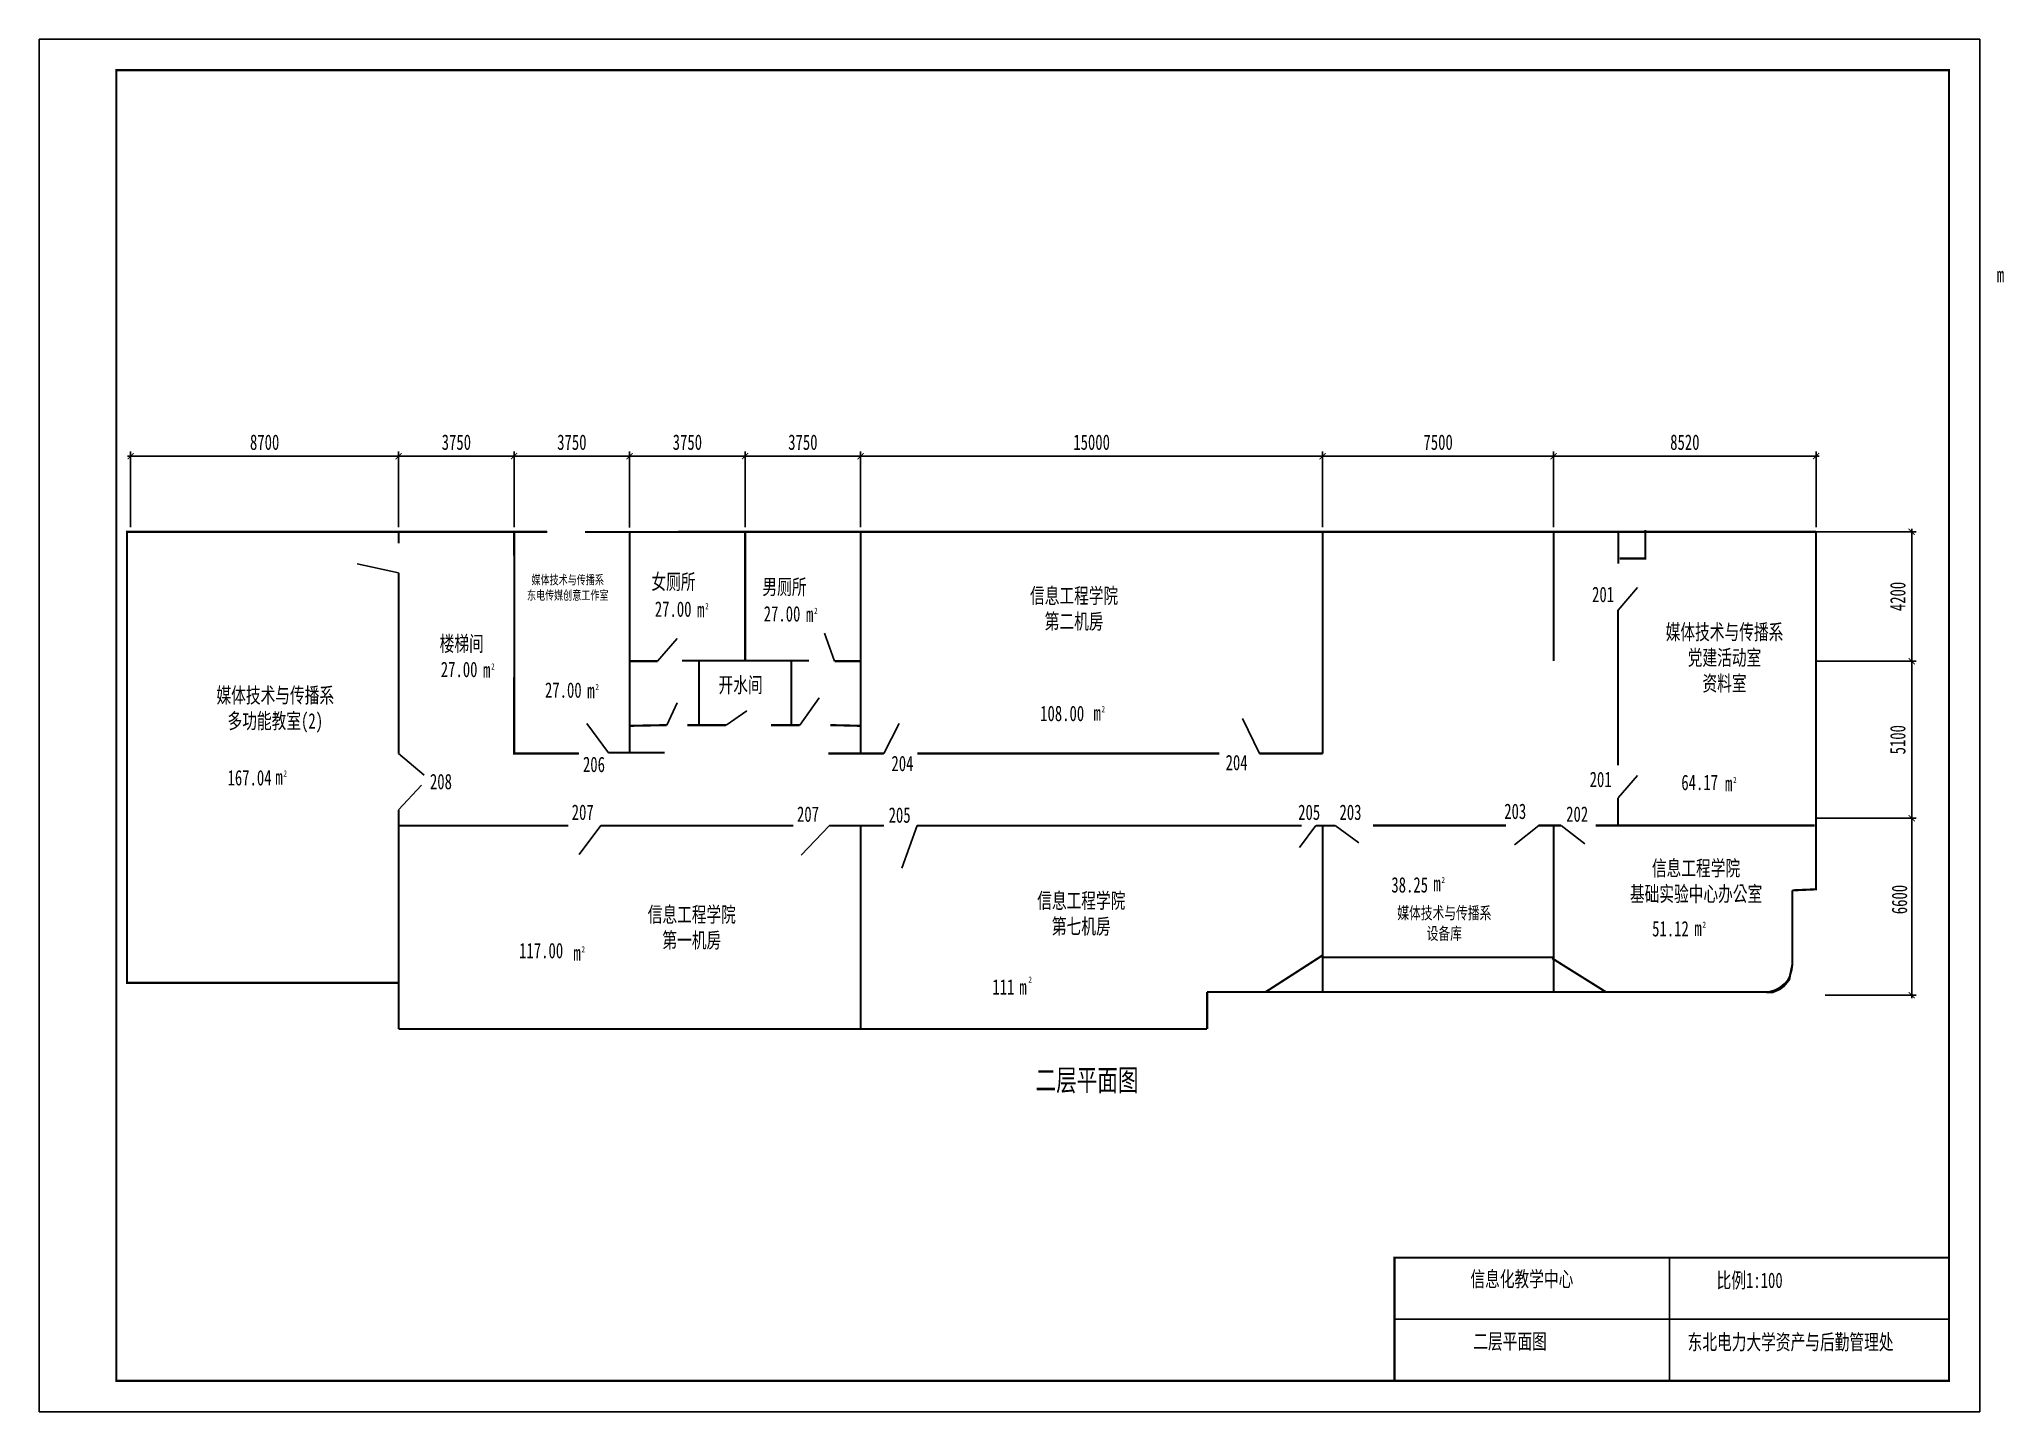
# Model space of a CAD drawing. Extents: x -2787 to 60992, y -12261 to 32289.
import ezdxf

# ---------------------------------------------------------------- set-up
doc = ezdxf.new("R2010")
doc.units = 0
doc.layers.get('0').update_dxf_attribs({"linetype": 'CONTINUOUS'})
doc.layers.get('DEFPOINTS').update_dxf_attribs({"linetype": 'CONTINUOUS'})
doc.styles.get("Standard").update_dxf_attribs({"font": '', "width": 0.7, "height": 500})
doc.styles.get('Standard').set_extended_font_data('FangSong_GB2312')
doc.dimstyles.get("Standard").update_dxf_attribs({"dimtxt": 0.18, "dimasz": 0.18, "dimexe": 0.18, "dimexo": 0.0625, "dimgap": 0.09, "dimtad": 0, "dimtih": 1, "dimtoh": 1, "dimdec": 4, "dimzin": 0, "dimdsep": 46, "dimtxsty": 'Standard', "dimcen": 0.09, "dimadec": 0, "dimazin": 0, "dimtfac": 1, "dimtdec": 4, "dimtofl": 0, "dimtmove": 0, "dimatfit": 3, "dimfxl": 1, "dimtolj": 1, "dimtzin": 0, "dimarcsym": 0})

# ---------------------------------------------------------------- blocks, each defined once
blk = doc.blocks.new('_ARCHTICK')
at = {"color": 0, "linetype": 'ByBlock', "const_width": 0.15}
blk.add_lwpolyline([(-0.5, -0.5), (0.5, 0.5)], dxfattribs=at)
blk = doc.blocks.new('*D1')
at = {"color": 0, "linetype": 'ByBlock'}
for p, q in [((79, 18757), (8979, 18757)), ((179, 16452), (179, 18907)), ((8879, 16452), (8879, 18907))]:
    blk.add_line(p, q, dxfattribs=at)
at = {"layer": 'DEFPOINTS', "color": 0, "linetype": 'ByBlock'}
for p in [(8879, 18757), (179, 16302), (8879, 16302)]:
    blk.add_point(p, dxfattribs=at)
at = {"color": 0, "linetype": 'ByBlock', "xscale": 200, "yscale": 200, "zscale": 200, "rotation": 180}
blk.add_blockref('_ARCHTICK', (179, 18757), dxfattribs=at)
at = {"color": 0, "linetype": 'ByBlock', "xscale": 200, "yscale": 200, "zscale": 200}
blk.add_blockref('_ARCHTICK', (8879, 18757), dxfattribs=at)
at = {"color": 0, "linetype": 'ByBlock', "insert": (4529, 19207), "char_height": 500, "attachment_point": 5}
blk.add_mtext('\\A1;8700', dxfattribs=at)
blk = doc.blocks.new('*D2')
at = {"color": 0, "linetype": 'ByBlock'}
for p, q in [((8779, 18757), (12729, 18757)), ((12629, 16452), (12629, 18907))]:
    blk.add_line(p, q, dxfattribs=at)
at = {"layer": 'DEFPOINTS', "color": 0, "linetype": 'ByBlock'}
for p in [(12629, 18757), (8879, 16302), (12629, 16302)]:
    blk.add_point(p, dxfattribs=at)
at = {"color": 0, "linetype": 'ByBlock', "xscale": 200, "yscale": 200, "zscale": 200, "rotation": 180}
blk.add_blockref('_ARCHTICK', (8879, 18757), dxfattribs=at)
at = {"color": 0, "linetype": 'ByBlock', "xscale": 200, "yscale": 200, "zscale": 200}
blk.add_blockref('_ARCHTICK', (12629, 18757), dxfattribs=at)
at = {"color": 0, "linetype": 'ByBlock', "insert": (10754, 19207), "char_height": 500, "attachment_point": 5}
blk.add_mtext('\\A1;3750', dxfattribs=at)
blk = doc.blocks.new('*D3')
at = {"color": 0, "linetype": 'ByBlock'}
for p, q in [((12529, 18757), (16479, 18757)), ((16379, 16446), (16379, 18907))]:
    blk.add_line(p, q, dxfattribs=at)
at = {"layer": 'DEFPOINTS', "color": 0, "linetype": 'ByBlock'}
for p in [(16379, 18757), (12629, 16302), (16379, 16296)]:
    blk.add_point(p, dxfattribs=at)
at = {"color": 0, "linetype": 'ByBlock', "xscale": 200, "yscale": 200, "zscale": 200, "rotation": 180}
blk.add_blockref('_ARCHTICK', (12629, 18757), dxfattribs=at)
at = {"color": 0, "linetype": 'ByBlock', "xscale": 200, "yscale": 200, "zscale": 200}
blk.add_blockref('_ARCHTICK', (16379, 18757), dxfattribs=at)
at = {"color": 0, "linetype": 'ByBlock', "insert": (14504, 19207), "char_height": 500, "attachment_point": 5}
blk.add_mtext('\\A1;3750', dxfattribs=at)
blk = doc.blocks.new('*D4')
at = {"color": 0, "linetype": 'ByBlock'}
for p, q in [((16279, 18757), (20229, 18757)), ((20129, 16449), (20129, 18907))]:
    blk.add_line(p, q, dxfattribs=at)
at = {"layer": 'DEFPOINTS', "color": 0, "linetype": 'ByBlock'}
for p in [(20129, 18757), (16379, 16296), (20129, 16299)]:
    blk.add_point(p, dxfattribs=at)
at = {"color": 0, "linetype": 'ByBlock', "xscale": 200, "yscale": 200, "zscale": 200, "rotation": 180}
blk.add_blockref('_ARCHTICK', (16379, 18757), dxfattribs=at)
at = {"color": 0, "linetype": 'ByBlock', "xscale": 200, "yscale": 200, "zscale": 200}
blk.add_blockref('_ARCHTICK', (20129, 18757), dxfattribs=at)
at = {"color": 0, "linetype": 'ByBlock', "insert": (18254, 19207), "char_height": 500, "attachment_point": 5}
blk.add_mtext('\\A1;3750', dxfattribs=at)
blk = doc.blocks.new('*D5')
at = {"color": 0, "linetype": 'ByBlock'}
for p, q in [((20029, 18757), (23979, 18757)), ((23879, 16452), (23879, 18907))]:
    blk.add_line(p, q, dxfattribs=at)
at = {"layer": 'DEFPOINTS', "color": 0, "linetype": 'ByBlock'}
for p in [(23879, 18757), (20129, 16299), (23879, 16302)]:
    blk.add_point(p, dxfattribs=at)
at = {"color": 0, "linetype": 'ByBlock', "xscale": 200, "yscale": 200, "zscale": 200, "rotation": 180}
blk.add_blockref('_ARCHTICK', (20129, 18757), dxfattribs=at)
at = {"color": 0, "linetype": 'ByBlock', "xscale": 200, "yscale": 200, "zscale": 200}
blk.add_blockref('_ARCHTICK', (23879, 18757), dxfattribs=at)
at = {"color": 0, "linetype": 'ByBlock', "insert": (22004, 19207), "char_height": 500, "attachment_point": 5}
blk.add_mtext('\\A1;3750', dxfattribs=at)
blk = doc.blocks.new('*D6')
at = {"color": 0, "linetype": 'ByBlock'}
for p, q in [((23779, 18757), (38979, 18757)), ((38879, 16452), (38879, 18907))]:
    blk.add_line(p, q, dxfattribs=at)
at = {"layer": 'DEFPOINTS', "color": 0, "linetype": 'ByBlock'}
for p in [(38879, 18757), (23879, 16302), (38879, 16302)]:
    blk.add_point(p, dxfattribs=at)
at = {"color": 0, "linetype": 'ByBlock', "xscale": 200, "yscale": 200, "zscale": 200, "rotation": 180}
blk.add_blockref('_ARCHTICK', (23879, 18757), dxfattribs=at)
at = {"color": 0, "linetype": 'ByBlock', "xscale": 200, "yscale": 200, "zscale": 200}
blk.add_blockref('_ARCHTICK', (38879, 18757), dxfattribs=at)
at = {"color": 0, "linetype": 'ByBlock', "insert": (31379, 19207), "char_height": 500, "attachment_point": 5}
blk.add_mtext('\\A1;15000', dxfattribs=at)
blk = doc.blocks.new('*D7')
at = {"color": 0, "linetype": 'ByBlock'}
for p, q in [((38779, 18757), (46479, 18757)), ((46379, 16452), (46379, 18907))]:
    blk.add_line(p, q, dxfattribs=at)
at = {"layer": 'DEFPOINTS', "color": 0, "linetype": 'ByBlock'}
for p in [(46379, 18757), (38879, 16302), (46379, 16302)]:
    blk.add_point(p, dxfattribs=at)
at = {"color": 0, "linetype": 'ByBlock', "xscale": 200, "yscale": 200, "zscale": 200, "rotation": 180}
blk.add_blockref('_ARCHTICK', (38879, 18757), dxfattribs=at)
at = {"color": 0, "linetype": 'ByBlock', "xscale": 200, "yscale": 200, "zscale": 200}
blk.add_blockref('_ARCHTICK', (46379, 18757), dxfattribs=at)
at = {"color": 0, "linetype": 'ByBlock', "insert": (42629, 19207), "char_height": 500, "attachment_point": 5}
blk.add_mtext('\\A1;7500', dxfattribs=at)
blk = doc.blocks.new('*D8')
at = {"color": 0, "linetype": 'ByBlock'}
for p, q in [((46279, 18757), (54999, 18757)), ((54899, 16452), (54899, 18907))]:
    blk.add_line(p, q, dxfattribs=at)
at = {"layer": 'DEFPOINTS', "color": 0, "linetype": 'ByBlock'}
for p in [(54899, 18757), (46379, 16302), (54899, 16302)]:
    blk.add_point(p, dxfattribs=at)
at = {"color": 0, "linetype": 'ByBlock', "xscale": 200, "yscale": 200, "zscale": 200, "rotation": 180}
blk.add_blockref('_ARCHTICK', (46379, 18757), dxfattribs=at)
at = {"color": 0, "linetype": 'ByBlock', "xscale": 200, "yscale": 200, "zscale": 200}
blk.add_blockref('_ARCHTICK', (54899, 18757), dxfattribs=at)
at = {"color": 0, "linetype": 'ByBlock', "insert": (50639, 19207), "char_height": 500, "attachment_point": 5}
blk.add_mtext('\\A1;8520', dxfattribs=at)
blk = doc.blocks.new('*D9')
at = {"color": 0, "linetype": 'ByBlock'}
for p, q in [((55049, 16302), (58154, 16302)), ((58004, 16402), (58004, 12002)), ((55049, 12102), (58154, 12102))]:
    blk.add_line(p, q, dxfattribs=at)
at = {"layer": 'DEFPOINTS', "color": 0, "linetype": 'ByBlock'}
for p in [(54899, 16302), (54899, 12102), (58004, 12102)]:
    blk.add_point(p, dxfattribs=at)
at = {"color": 0, "linetype": 'ByBlock', "xscale": 200, "yscale": 200, "zscale": 200}
for p, rotation in [((58004, 16302), 90), ((58004, 12102), 270)]:
    blk.add_blockref('_ARCHTICK', p, dxfattribs=dict(at, rotation=rotation))
at = {"color": 0, "linetype": 'ByBlock', "insert": (57554, 14202), "char_height": 500, "attachment_point": 5, "rotation": 90}
blk.add_mtext('\\A1;4200', dxfattribs=at)
blk = doc.blocks.new('*D10')
at = {"color": 0, "linetype": 'ByBlock'}
for p, q in [((58004, 12202), (58004, 6902)), ((55049, 7002), (58154, 7002))]:
    blk.add_line(p, q, dxfattribs=at)
at = {"layer": 'DEFPOINTS', "color": 0, "linetype": 'ByBlock'}
for p in [(54899, 12102), (54899, 7002), (58004, 7002)]:
    blk.add_point(p, dxfattribs=at)
at = {"color": 0, "linetype": 'ByBlock', "xscale": 200, "yscale": 200, "zscale": 200}
for p, rotation in [((58004, 12102), 90), ((58004, 7002), 270)]:
    blk.add_blockref('_ARCHTICK', p, dxfattribs=dict(at, rotation=rotation))
at = {"color": 0, "linetype": 'ByBlock', "insert": (57554, 9552), "char_height": 500, "attachment_point": 5, "rotation": 90}
blk.add_mtext('\\A1;5100', dxfattribs=at)

msp = doc.modelspace()

# ---------------------------------------------------------------- linework, layer by layer
for p, q in [((-2787.4, 32288.6), (60212.6, 32288.6)), ((-2787.4, -12261.4), (-2787.4, 32288.6)), ((60212.6, 32288.6), (60212.6, -12261.4)), ((-287.4, 31288.6), (59212.6, 31288.6)), ((-287.4, -11261.4), (-287.4, 31288.6)), ((59212.6, 31288.6), (59212.6, -11261.4)), ((59.4, 1662.5), (59.4, 16302.5)), ((59.4, 16302.5), (13700.5, 16302.5)), ((8879.4, 15930.5), (8879.4, 16302.5)), ((12629.4, 15930.5), (12629.4, 16302.5)), ((16379.4, 9102.5), (16379.4, 16302.5)), ((20129.4, 12102.5), (20129.4, 16302.5)), ((23879.4, 9102.5), (23879.4, 16302.5)), ((23879.4, 16302.5), (54899.4, 16302.5)), ((38879.4, 9102.5), (38879.4, 16302.5)), ((54899.4, 16302.5), (57922.5, 16302.5)), ((8879.4, 14968.7), (7528.6, 15266.4)), ((8879.4, 9102.5), (8879.4, 14968.7)), ((48471.5, 13758.2), (49102.8, 14489.6)), ((17286.5, 12102.5), (17923.3, 12838.1)), ((23030.8, 12102.5), (22701.5, 13005.5)), ((54899.4, 12102.5), (57922.5, 12102.5)), ((21901.8, 10026.7), (22533.8, 10912.2)), ((17585.4, 10026.7), (17923.3, 10744.7)), ((19511.2, 10026.7), (20186.6, 10493.5)), ((36824.6, 9102.5), (36281.5, 10242.3)), ((15692.7, 9131.2), (14989.3, 10074.8)), ((24628.3, 9102.5), (25132.5, 10074.8)), ((8879.4, 9102.5), (9708.2, 8400.1)), ((12629.4, 9102.5), (14729.8, 9102.5)), ((23879.4, 9102.5), (24628.3, 9102.5)), ((48471.5, 7660.7), (49102.8, 8392.1)), ((8879.4, 7273.2), (9624.3, 8073.5)), ((8879.4, 1662.5), (8879.4, 6762.5)), ((8879.4, 6762.5), (14385.2, 6762.5)), ((15442.1, 6762.5), (14739.1, 5826.5)), ((15442.1, 6762.5), (21693.1, 6762.5)), ((22870.8, 6762.5), (21947, 5804.3)), ((22870.8, 6762.5), (24628.3, 6762.5)), ((23879.4, 162.5), (23879.4, 6762.5)), ((25715.5, 6762.5), (25216.3, 5385.6)), ((25715.5, 6762.5), (30365.9, 6762.5)), ((31090.7, 6762.5), (31676.5, 6762.5)), ((32431.5, 6762.5), (35481.5, 6762.5)), ((38663.4, 6762.5), (38125.7, 6055.5)), ((39284, 6762.5), (40050.9, 6199.8)), ((45895.4, 6765.7), (45110.2, 6138.9)), ((46623.4, 6765.7), (47396, 6169.3)), ((54899.4, 7002.5), (57922.5, 7002.5)), ((54131.6, 2262.5), (54131.6, 4662.5)), ((54131.6, 4662.5), (54131.6, 2262.5)), ((59.4, 1662.5), (8879.4, 1662.5)), ((35129.4, 162.5), (35129.4, 1362.5)), ((37026.6, 1362.5), (53231.6, 1362.5)), ((59212.6, -7261.4), (41212.6, -7261.4)), ((41212.6, -7261.4), (41212.6, -11261.4)), ((50139.9, -7262.4), (50139.9, -11244.3)), ((41212.6, -9261.4), (59199.6, -9261.4)), ((59212.6, -11261.4), (-287.4, -11261.4)), ((60212.6, -12261.4), (-2787.4, -12261.4))]:
    msp.add_line(p, q)
at = {"color": 0, "linetype": 'ByBlock'}
for p, q in [((58003.7, 7102.5), (58003.7, 1160.3)), ((55191.1, 1260.3), (58153.7, 1260.3))]:
    msp.add_line(p, q, dxfattribs=at)
at = {"const_width": 70}
for points in [[(-287.4, -11261.4), (-287.4, 31288.6), (59212.6, 31288.6), (59212.6, -11261.4), (-287.4, -11261.4)], [(59.4, 16302.5), (59.4, 1662.5), (8879.4, 1662.5), (8879.4, 162.5)], [(12629.4, 16302.5), (59.4, 16302.5), (59.4, 1662.5)], [(8879.4, 15930.5), (8879.4, 16302.5)], [(12629.4, 16302.5), (12629.4, 16302.5), (13700.5, 16302.5)], [(12629.4, 16302.5), (12629.4, 15930.5)], [(12629.4, 15930.5), (12638, 14968.7)], [(14929.1, 16295.3), (23879.4, 16302.5)], [(16379.4, 16296.5), (16379.4, 9102.5)], [(20129.4, 16302.5), (20129.4, 12116.3)], [(23879.4, 16302.5), (23879.4, 9102.5)], [(54899.4, 16302.5), (23879.4, 16302.5)], [(38879.4, 9102.5), (38879.4, 16302.5)], [(46379.4, 16302.5), (46379.4, 12102.5)], [(48479.4, 16302.5), (48479.4, 15268.5)], [(49358.6, 16355), (49358.6, 15433.9), (48520.4, 15433.9)], [(54899.4, 16302.5), (54899.4, 4695.9), (54131.6, 4662.5)], [(8879.4, 14968.7), (8879.4, 9102.5)], [(12638, 14968.7), (12629.4, 9102.5), (14729.8, 9102.5)], [(48471.5, 13758.2), (48471.5, 8723.6)], [(16379.4, 12102.5), (17286.5, 12102.5)], [(18083.4, 12116.3), (22200.7, 12116.3)], [(18629.4, 12102.5), (18629.4, 10026.7)], [(21629.4, 12102.5), (21629.4, 10026.7)], [(23879.4, 12102.5), (23030.8, 12102.5)], [(17585.4, 10026.7), (16379.4, 10002.5)], [(18249.4, 10026.7), (19511.2, 10026.7)], [(21901.8, 10026.7), (20972.1, 10026.7)], [(22898, 10026.7), (23879.4, 10002.5)], [(15692.7, 9131.2), (17519, 9131.2)], [(23879.4, 9102.5), (22831.5, 9102.5)], [(23879.4, 9102.5), (24628.3, 9102.5)], [(25715.5, 9102.5), (35527.1, 9102.5)], [(36824.6, 9102.5), (38879.4, 9102.5)], [(48471.5, 7660.7), (48471.5, 6765.7)], [(8879.4, 6762.5), (8879.4, 7273.2)], [(8879.4, 1662.5), (8879.4, 6762.5), (14385.2, 6762.5)], [(15442.1, 6762.5), (21693.1, 6762.5)], [(22870.8, 6762.5), (24628.3, 6762.5)], [(23879.4, 162.5), (23879.4, 6762.5)], [(25715.5, 6762.5), (30365.9, 6762.5)], [(27781, 6762.5), (32431.5, 6762.5)], [(31090.7, 6762.5), (31676.5, 6762.5)], [(32431.5, 6762.5), (36176, 6762.5)], [(36176, 6762.5), (38197.9, 6762.5)], [(38663.4, 6762.5), (38879.4, 6762.5)], [(38771.4, 6762.5), (39284, 6762.5)], [(38879.4, 1362.5), (38879.4, 6762.5)], [(40519.3, 6765.7), (44831.4, 6765.7)], [(45895.4, 6765.7), (46623.4, 6765.7)], [(46379.4, 6762.5), (46379.4, 2488.9)], [(47743.5, 6765.7), (54855.6, 6765.7)], [(54131.6, 4662.5), (54899.4, 4695.9)], [(54131.6, 4662.5), (54131.6, 2262.5)], [(35129.4, 1362.5), (37026.6, 1362.5), (38879.4, 2555.1)], [(38861.9, 2488.9), (46379.4, 2488.9)], [(46379.4, 2488.9), (46379.4, 1363.5), (48075.5, 1363.5), (46331.5, 2455)], [(54131.6, 2262.5), (54025.3, 1760.4), (53854, 1555.1), (53717.1, 1452.5), (53477.4, 1349.9), (53231.6, 1362.5)], [(35129.4, 1362.5), (35129.4, 162.5)], [(38883.9, 1362.5), (37026.6, 1362.5)], [(38883.9, 1362.5), (53231.6, 1362.5)], [(8879.4, 162.5), (35129.4, 162.5)], [(41212.6, -11261.4), (41212.6, -7261.4), (59212.6, -7261.4)]]:
    msp.add_lwpolyline(points, dxfattribs=at)
msp.add_arc((53231.6, 2262.5), 900, 270, 0)
at = {"layer": 'DEFPOINTS', "color": 0, "linetype": 'ByBlock'}
for p in [(54899.4, 7002.5), (55041.1, 1260.3), (58003.7, 1260.3)]:
    msp.add_point(p, dxfattribs=at)

# ---------------------------------------------------------------- block references
at = {"color": 0, "linetype": 'ByBlock', "xscale": 200, "yscale": 200, "zscale": 200}
for p, rotation in [((58003.7, 7002.5), 90), ((58003.7, 1260.3), 270)]:
    msp.add_blockref('_ARCHTICK', p, dxfattribs=dict(at, rotation=rotation))

# ---------------------------------------------------------------- texts
for s, insert, char_height, width, attachment_point in [('m', (60766.3, 24896.1), 500, 4174.137, 1), ('{\\fGulim|b0|i0|c129|p34;媒\\fGulim|b0|i0|c134|p34;体技\\fPMingLiU|b0|i0|c136|p18;术\\fPMingLiU|b0|i0|c134|p18;与传\\fGulim|b0|i0|c134|p34;播系\\P\\fPMingLiU|b0|i0|c134|p18;东电传媒创意工作室}', (14369.4, 14895.4), 300, 3887.585, 2), ('女厕所', (17085, 14931.5), 500, 2514.83, 1), ('男厕所', (20689.6, 14764), 500, 2682.485, 1), ('27.00', (17197.2, 14042.4), 500, 2179.519, 1), ('{\\fGulim|b0|i0|c134|p34;信息工程\\fPMingLiU|b0|i0|c136|p18;学\\fGulim|b0|i0|c134|p34;院\\P第二机房}', (30810.7, 14477.1), 500, 4478.659, 2), ('201', (47626.9, 14518.6), 500, 914.328, 1), ('m', (18568.6, 14022.2), 500, 4174.137, 1), ('2', (18833.5, 13989.2), 200, 922.193, 1), ('27.00', (20732.6, 13890.1), 500, 2179.519, 1), ('m', (22104, 13869.9), 500, 4174.137, 1), ('2', (22368.9, 13836.9), 200, 922.193, 1), ('楼梯间', (10211.1, 12921.8), 500, 1760.381, 1), ('{\\fGulim|b0|i0|c129|p34;媒\\fGulim|b0|i0|c134|p34;体技\\fPMingLiU|b0|i0|c136|p18;术\\fPMingLiU|b0|i0|c134|p18;与传\\fGulim|b0|i0|c134|p34;播系\\P\\fPMingLiU|b0|i0|c134|p18;党建活动室\\P资料\\fGulim|b0|i0|c134|p34;室}', (51926.9, 13301.3), 500, 4191.382, 2), ('27.00', (10248.3, 12084.5), 500, 2179.519, 1), ('m', (11619.7, 12064.3), 500, 4174.137, 1), ('2', (11884.6, 12031.2), 200, 922.193, 1), ('开水间', (19264.5, 11582), 500, 2095.691, 1), ('{\\fGulim|b0|i0|c129|p34;媒\\fGulim|b0|i0|c134|p34;体技\\fPMingLiU|b0|i0|c136|p18;术\\fPMingLiU|b0|i0|c134|p18;与传\\fGulim|b0|i0|c134|p34;播系\\P\\fGulim|b0|i0|c129|p34;多\\fGulim|b0|i0|c134|p34;功能\\fPMingLiU|b0|i0|c136|p18;教\\fGulim|b0|i0|c134|p34;室}(2)', (4874.7, 11247.1), 500, 4027.703, 2), ('27.00', (13631.3, 11414.6), 500, 2179.519, 1), ('m', (15002.7, 11394.4), 500, 4174.137, 1), ('2', (15267.6, 11361.4), 200, 922.193, 1), ('108.00', (29708.7, 10656.6), 500, 7795.971, 1), ('m', (31439, 10667.7), 500, 4174.137, 1), ('2', (31701, 10644.2), 200, 922.193, 1), ('206', (14864.2, 9001.1), 500, 822.895, 1), ('204', (24879.2, 9031.6), 500, 731.462, 1), ('204', (35729.2, 9062), 500, 1005.76, 1), ('167.04', (3325.1, 8567.6), 500, 5113.487, 1), ('m', (4874.7, 8589.9), 500, 4174.137, 1), ('2', (5139.6, 8556.9), 200, 922.193, 1), ('208', (9896.4, 8443.9), 500, 1005.76, 1), ('201', (47548.4, 8513.9), 500, 914.328, 1), ('64.17', (50524.8, 8415.8), 500, 3101.623, 1), ('2', (52208.2, 8345.4), 200, 922.193, 1), ('m', (51943.2, 8378.4), 500, 4174.137, 1), ('207', (14498.5, 7448.2), 500, 822.895, 1), ('207', (21813.1, 7387.3), 500, 1097.193, 1), ('205', (24787.7, 7356.9), 500, 822.895, 1), ('205', (38085.1, 7448.2), 500, 670.507, 1), ('203', (39426.1, 7448.2), 500, 853.372, 1), ('203', (44774.9, 7478.7), 500, 1036.238, 1), ('202', (46786.5, 7387.3), 500, 1036.238, 1), ('{\\fPMingLiU|b0|i0|c134|p18;信息工程学院\\P基础实验中心办公室}', (51002.8, 5633.4), 500, 4802.191, 2), ('{\\fGulim|b0|i0|c134|p34;信息工程\\fPMingLiU|b0|i0|c136|p18;学\\fGulim|b0|i0|c134|p34;院\\P\\fGulim|b0|i0|c129|p34;第\\fGulim|b0|i0|c134|p34;七机房}', (31043.1, 4579.7), 500, 5177.192, 2), ('38.25', (41110.5, 5091.5), 500, 1823.976, 1), ('m', (42473.2, 5134.3), 500, 4174.137, 1), ('2', (42738.2, 5101.3), 200, 922.193, 1), ('{\\fGulim|b0|i0|c134|p34;信息工程\\fPMingLiU|b0|i0|c136|p18;学\\fGulim|b0|i0|c134|p34;院\\P第一机房}', (18398.1, 4129.6), 500, 4478.659, 2), ('{\\fGulim|b0|i0|c129|p34;媒\\fGulim|b0|i0|c134|p34;体技\\fPMingLiU|b0|i0|c136|p18;术\\fPMingLiU|b0|i0|c134|p18;与传\\fGulim|b0|i0|c134|p34;播系\\P\\fPMingLiU|b0|i0|c134|p18;设备库}', (42829.4, 4129.6), 400, 4191.382, 2), ('51.12', (49577.1, 3667.5), 500, 2451.371, 1), ('m', (50946.6, 3682), 500, 4174.137, 1), ('2', (51211.6, 3649), 200, 922.193, 1), ('117.00', (12793, 2957.3), 500, 3017.796, 1), ('m', (14551.5, 2880.7), 500, 4174.137, 1), ('2', (14816.4, 2847.7), 200, 922.193, 1), ('111', (28154.6, 1773.8), 500, 1551.577, 1), ('m', (29030.3, 1773.8), 500, 4174.137, 1), ('2', (29326.2, 1867.6), 200, 922.193, 1), ('二层平面图', (29558.9, -1145.8), 700, 16011.081, 1), ('      信息化教学中心', (42248, -7704.8), 500, 6885.334, 1), ('比例1:100', (51670, -7745), 500, 5918.971, 1), ('二层平面图', (43769.9, -9727.4), 500, 5878.706, 1), ('东北电力大学资产与后勤管理处', (50729.1, -9750.2), 500, 7293.21, 1)]:
    msp.add_mtext(s, dxfattribs=dict(insert=insert, char_height=char_height, width=width, attachment_point=attachment_point))
at = {"insert": (57354.3, 3888.1), "char_height": 500, "width": 1623.34, "attachment_point": 1, "rotation": 90}
msp.add_mtext('6600', dxfattribs=at)

# ---------------------------------------------------------------- dimensions: what is measured, and where the dimension line sits
for base, p1, p2, override, picture, middle in [((8879.4, 18756.7), (179.4, 16302.5), (8879.4, 16302.5), {"dimtxt": 400, "dimasz": 200, "dimexe": 150, "dimexo": 150, "dimgap": 200, "dimtad": 1, "dimtih": 0, "dimtoh": 0, "dimdec": 0, "dimzin": 8, "dimlunit": 5, "dimblk1": 'ARCHTICK', "dimblk2": 'ARCHTICK', "dimsah": 1, "dimcen": 2.5, "dimdle": 100, "dimtdec": 0, "dimtofl": 1}, '*D1', (4529.4, 19206.7)), ((12629.4, 18756.7), (8879.4, 16302.5), (12629.4, 16302.5), {"dimtxt": 400, "dimasz": 200, "dimexe": 150, "dimexo": 150, "dimgap": 200, "dimtad": 1, "dimtih": 0, "dimtoh": 0, "dimdec": 0, "dimzin": 8, "dimlunit": 5, "dimblk1": 'ARCHTICK', "dimblk2": 'ARCHTICK', "dimsah": 1, "dimcen": 2.5, "dimdle": 100, "dimse1": 1, "dimtdec": 0, "dimtofl": 1, "dimtmove": 1}, '*D2', (10754.4, 19206.7)), ((16379.4, 18756.7), (12629.4, 16302.5), (16379.4, 16296.5), {"dimtxt": 400, "dimasz": 200, "dimexe": 150, "dimexo": 150, "dimgap": 200, "dimtad": 1, "dimtih": 0, "dimtoh": 0, "dimdec": 0, "dimzin": 8, "dimlunit": 5, "dimblk1": 'ARCHTICK', "dimblk2": 'ARCHTICK', "dimsah": 1, "dimcen": 2.5, "dimdle": 100, "dimse1": 1, "dimtdec": 0, "dimtofl": 1, "dimtmove": 1}, '*D3', (14504.4, 19206.7)), ((20129.4, 18756.7), (16379.4, 16296.5), (20129.4, 16299.5), {"dimtxt": 400, "dimasz": 200, "dimexe": 150, "dimexo": 150, "dimgap": 200, "dimtad": 1, "dimtih": 0, "dimtoh": 0, "dimdec": 0, "dimzin": 8, "dimlunit": 5, "dimblk1": 'ARCHTICK', "dimblk2": 'ARCHTICK', "dimsah": 1, "dimcen": 2.5, "dimdle": 100, "dimse1": 1, "dimtdec": 0, "dimtofl": 1, "dimtmove": 1}, '*D4', (18254.4, 19206.7)), ((23879.4, 18756.7), (20129.4, 16299.5), (23879.4, 16302.5), {"dimtxt": 400, "dimasz": 200, "dimexe": 150, "dimexo": 150, "dimgap": 200, "dimtad": 1, "dimtih": 0, "dimtoh": 0, "dimdec": 0, "dimzin": 8, "dimlunit": 5, "dimblk1": 'ARCHTICK', "dimblk2": 'ARCHTICK', "dimsah": 1, "dimcen": 2.5, "dimdle": 100, "dimse1": 1, "dimtdec": 0, "dimtofl": 1, "dimtmove": 1}, '*D5', (22004.4, 19206.7)), ((38879.4, 18756.7), (23879.4, 16302.5), (38879.4, 16302.5), {"dimtxt": 400, "dimasz": 200, "dimexe": 150, "dimexo": 150, "dimgap": 200, "dimtad": 1, "dimtih": 0, "dimtoh": 0, "dimdec": 0, "dimzin": 8, "dimlunit": 5, "dimblk1": 'ARCHTICK', "dimblk2": 'ARCHTICK', "dimsah": 1, "dimcen": 2.5, "dimdle": 100, "dimse1": 1, "dimtdec": 0, "dimtofl": 1, "dimtmove": 1}, '*D6', (31379.4, 19206.7)), ((46379.4, 18756.7), (38879.4, 16302.5), (46379.4, 16302.5), {"dimtxt": 400, "dimasz": 200, "dimexe": 150, "dimexo": 150, "dimgap": 200, "dimtad": 1, "dimtih": 0, "dimtoh": 0, "dimdec": 0, "dimzin": 8, "dimlunit": 5, "dimblk1": 'ARCHTICK', "dimblk2": 'ARCHTICK', "dimsah": 1, "dimcen": 2.5, "dimdle": 100, "dimse1": 1, "dimtdec": 0, "dimtofl": 1, "dimtmove": 1}, '*D7', (42629.4, 19206.7)), ((54899.4, 18756.7), (46379.4, 16302.5), (54899.4, 16302.5), {"dimtxt": 400, "dimasz": 200, "dimexe": 150, "dimexo": 150, "dimgap": 200, "dimtad": 1, "dimtih": 0, "dimtoh": 0, "dimdec": 0, "dimzin": 8, "dimlunit": 5, "dimblk1": 'ARCHTICK', "dimblk2": 'ARCHTICK', "dimsah": 1, "dimcen": 2.5, "dimdle": 100, "dimse1": 1, "dimtdec": 0, "dimtofl": 1, "dimtmove": 1}, '*D8', (50639.4, 19206.7))]:
    dim = msp.add_linear_dim(base=base, p1=p1, p2=p2, dimstyle='Standard', override=override)
    dim.commit()
    dim.dimension.update_dxf_attribs({"geometry": picture, "text_midpoint": middle})
for base, p1, p2, override, picture, middle in [((58003.7, 12102.5), (54899.4, 16302.5), (54899.4, 12102.5), {"dimtxt": 400, "dimasz": 200, "dimexe": 150, "dimexo": 150, "dimgap": 200, "dimtad": 1, "dimtih": 0, "dimtoh": 0, "dimdec": 0, "dimzin": 8, "dimlunit": 5, "dimblk1": 'ARCHTICK', "dimblk2": 'ARCHTICK', "dimsah": 1, "dimcen": 2.5, "dimdle": 100, "dimtdec": 0, "dimtofl": 1}, '*D9', (57553.7, 14202.5)), ((58003.7, 7002.5), (54899.4, 12102.5), (54899.4, 7002.5), {"dimtxt": 400, "dimasz": 200, "dimexe": 150, "dimexo": 150, "dimgap": 200, "dimtad": 1, "dimtih": 0, "dimtoh": 0, "dimdec": 0, "dimzin": 8, "dimlunit": 5, "dimblk1": 'ARCHTICK', "dimblk2": 'ARCHTICK', "dimsah": 1, "dimcen": 2.5, "dimdle": 100, "dimse1": 1, "dimtdec": 0, "dimtofl": 1, "dimtmove": 1}, '*D10', (57553.7, 9552.5))]:
    dim = msp.add_linear_dim(base=base, p1=p1, p2=p2, angle=90, dimstyle='Standard', override=override)
    dim.commit()
    dim.dimension.update_dxf_attribs({"geometry": picture, "text_midpoint": middle})

doc.saveas('drawing.dxf')
